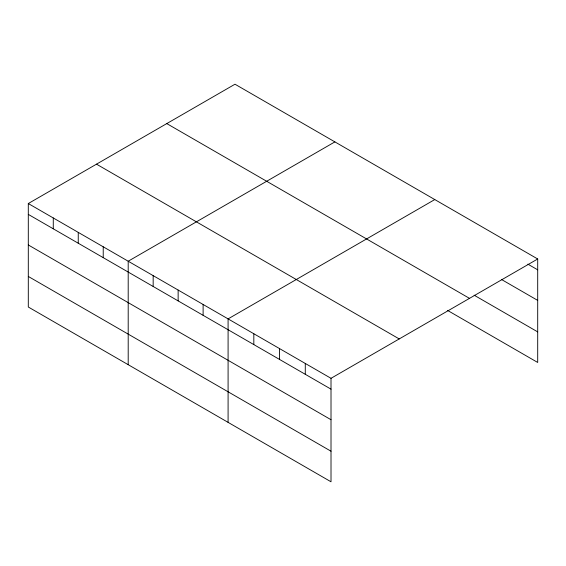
<?xml version="1.0" encoding="UTF-8"?>
<svg xmlns="http://www.w3.org/2000/svg" width="566" height="566" viewBox="0 0 566 566"><rect width="100%" height="100%" fill="white"/><g stroke="black" fill="none" stroke-linecap="round" stroke-linejoin="round"><path stroke-width="0.85" d="M28.3 203.541L331.011 378.314L331.011 481.786L28.3 307.013L28.3 203.541L234.989 84.214L537.7 258.987L537.7 362.459L447.642 310.465M334.881 141.889L128.199 261.216L128.199 364.688M434.78 199.565L228.091 318.891L228.091 422.363M331.011 378.314L537.7 258.987M527.859 264.145L537.7 269.826M501.377 279.42L537.7 300.397M474.131 295.19L537.7 331.888M166.779 123.593L469.497 298.36M96.503 164.161L399.221 338.935M28.3 214.387L331.011 389.153M28.3 244.951L331.011 419.724M28.3 276.449L331.011 451.215M305.286 363.457L305.286 374.303M279.554 348.599L279.554 359.445M253.823 333.749L253.823 344.588M203.116 304.473L203.116 315.312M178.141 290.054L178.141 300.893M153.167 275.635L153.167 286.481M103.224 246.797L103.224 257.643M78.249 232.378L78.249 243.224M53.275 217.96L53.275 228.805"/></g></svg>
